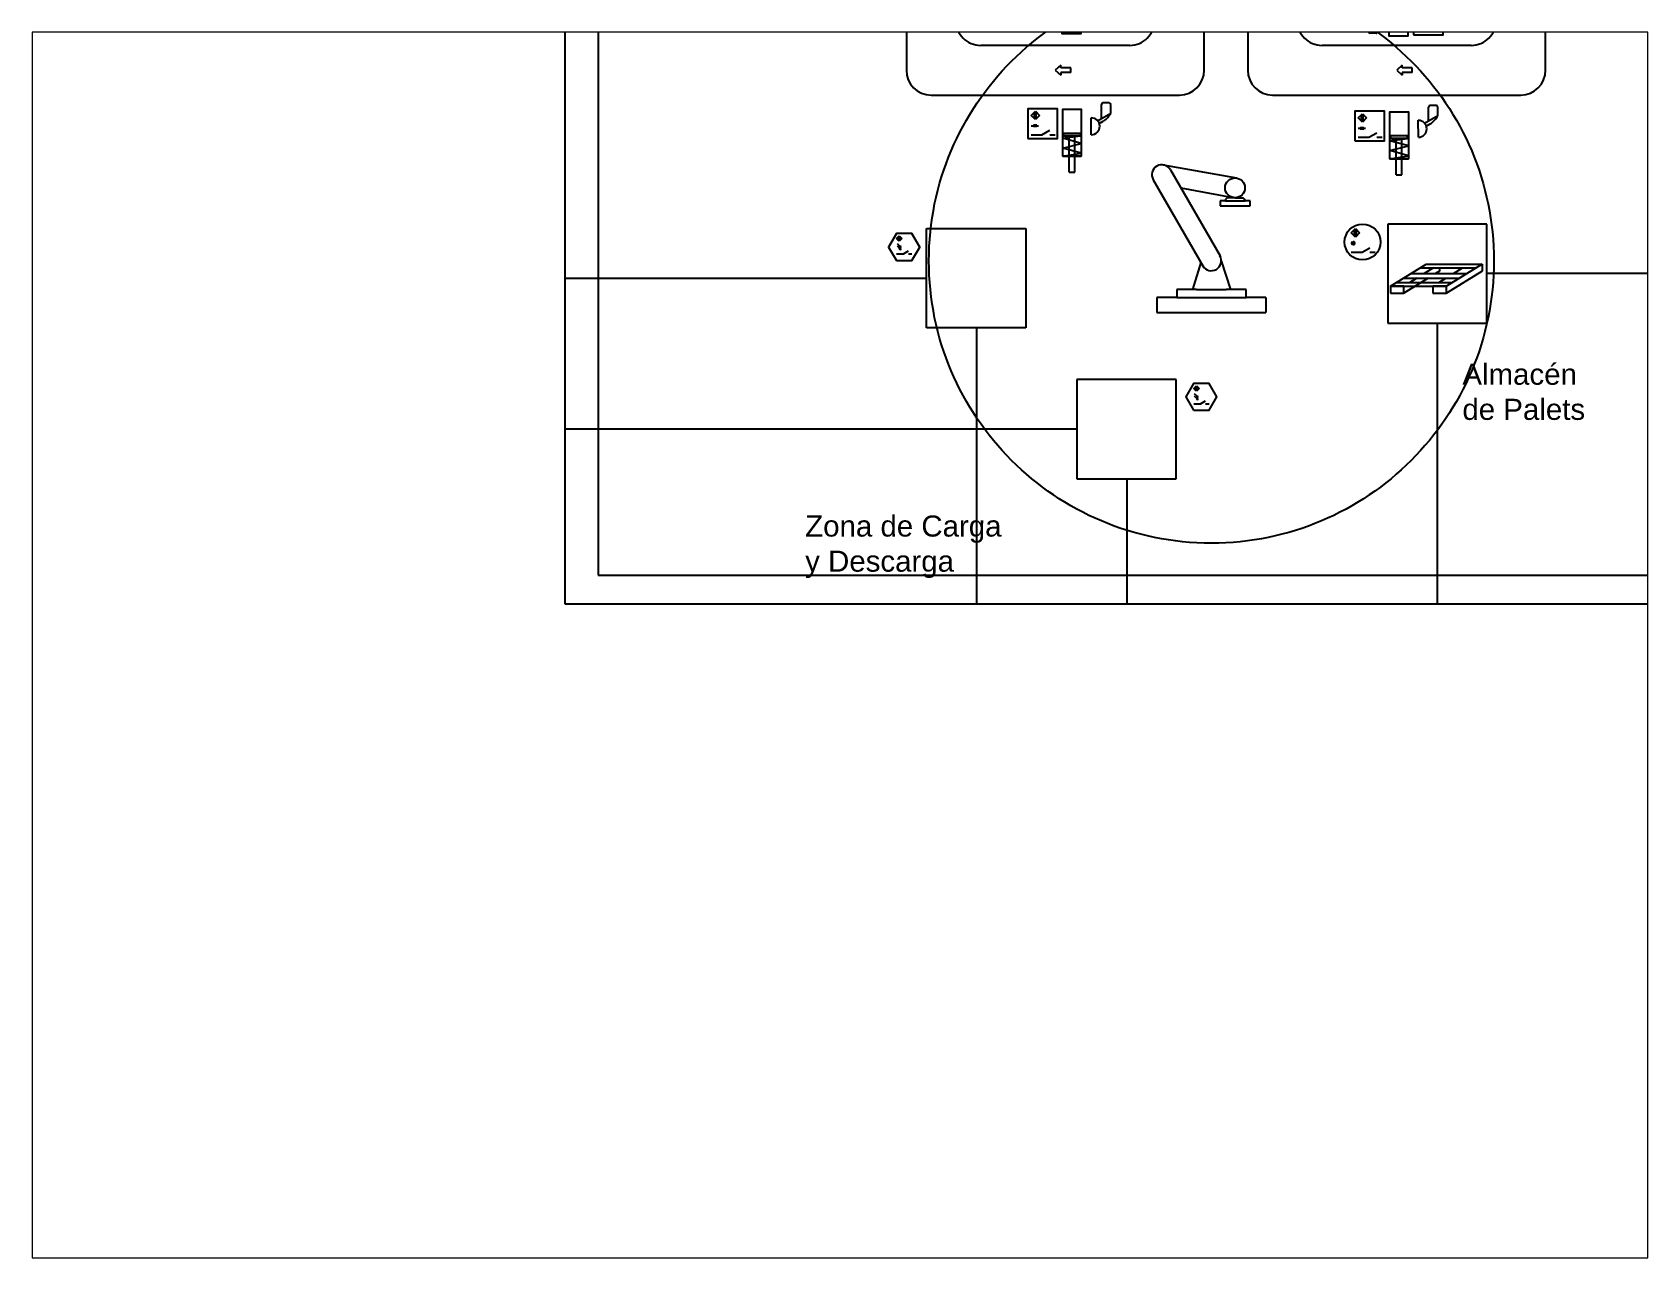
# Paper-space layout 'Layout2' of a CAD drawing. Header units: millimetres. Extents: x 26 to 231, y 20 to 176.
# The model-space entities are those that its viewports show. They can reach past a viewport. Long polylines and large blocks are cut down to what shows.
import ezdxf

# ---------------------------------------------------------------- set-up
doc = ezdxf.new("R2010")
doc.units = ezdxf.units.MM
for name, color, linetype in [('Almacenaje', 80, 'Continuous'), ('Celdas', 200, 'Continuous'), ('Maquina', 82, 'Continuous'), ('Radio', 10, 'Continuous'), ('Robots', 80, 'Continuous'), ('Sensores', 211, 'Continuous'), ('Texto2', 7, 'Continuous'), ('TrayectAGV', 140, 'Continuous')]:
    doc.layers.add(name, color=color, linetype=linetype)
doc.styles.get("Standard").update_dxf_attribs({"font": 'arial.ttf'})

msp = doc.modelspace()

# ---------------------------------------------------------------- linework, layer by layer
at = {"layer": 'Almacenaje'}
for p, q in [((10503, 8849), (10503, 8114)), ((11237, 8849), (10503, 8849)), ((11237, 8114), (11237, 8849)), ((7090, 8080), (7090, 8815)), ((7090, 8815), (7825, 8815)), ((7825, 8815), (7825, 8080)), ((10524, 8388), (10788, 8553)), ((10742, 8524), (11155, 8524)), ((10841, 8524), (10774, 8483)), ((10788, 8553), (10887, 8553)), ((10887, 8501), (10858, 8483)), ((10887, 8553), (11102, 8553)), ((10887, 8524), (10887, 8501)), ((11202, 8553), (10938, 8388)), ((11202, 8501), (10938, 8336)), ((10989, 8483), (11056, 8524)), ((11102, 8553), (11202, 8553)), ((11202, 8553), (11202, 8501)), ((10524, 8388), (10623, 8388)), ((10524, 8388), (10524, 8336)), ((10568, 8416), (10981, 8416)), ((10620, 8448), (11034, 8448)), ((10803, 8448), (10623, 8336)), ((10623, 8388), (10938, 8388)), ((10719, 8448), (10667, 8416)), ((10675, 8483), (11089, 8483)), ((10838, 8388), (10938, 8388)), ((10838, 8388), (10838, 8336)), ((10882, 8416), (10934, 8448)), ((7825, 8080), (7090, 8080)), ((10503, 8114), (11237, 8114)), ((8203, 7697), (8203, 6962)), ((8938, 7697), (8203, 7697)), ((8938, 6962), (8938, 7697)), ((8203, 6962), (8938, 6962))]:
    msp.add_line(p, q, dxfattribs=at)
for points in [[(10524, 8336), (10623, 8336), (10623, 8388), (10524, 8388)], [(10838, 8336), (10938, 8336), (10938, 8388), (10838, 8388)]]:
    msp.add_lwpolyline(points, close=True, dxfattribs=at)
at = {"layer": 'Celdas'}
msp.add_lwpolyline([(4658, 6250), (20678, 6250), (20678, 18720), (4658, 18720)], close=True, dxfattribs=at)
at = {"layer": 'Maquina'}
for p, q in [((6940, 13295), (6940, 9988)), ((9145, 9988), (9145, 13295)), ((9467, 13295), (9467, 9988)), ((11672, 9988), (11672, 13295)), ((8593, 10172), (7491, 10172)), ((11121, 10172), (10018, 10172)), ((7124, 9804), (8961, 9804)), ((9651, 9804), (11488, 9804))]:
    msp.add_line(p, q, dxfattribs=at)
for centre, start, end in [((7491, 10356), 180, 270), ((8593, 10356), 270, 0), ((10018, 10356), 180, 270), ((11121, 10356), 270, 0), ((7124, 9988), 180, 270), ((8961, 9988), 270, 0), ((9651, 9988), 180, 270), ((11488, 9988), 270, 0)]:
    msp.add_arc(centre, 184, start, end, dxfattribs=at)
at = {"layer": 'Radio'}
msp.add_circle((9198, 8577), 2091, dxfattribs=at)
at = {"layer": 'Robots'}
for p, q in [((9386, 9189), (8844, 9286)), ((8895, 9250), (9262, 8614)), ((8767, 9177), (9134, 8540)), ((9360, 9044), (8973, 9114)), ((9300, 9021), (9263, 9021)), ((9263, 9021), (9263, 8985)), ((9263, 8985), (9484, 8985)), ((9300, 9021), (9447, 9021)), ((9373, 9043), (9322, 9043)), ((9373, 9043), (9425, 9043)), ((9484, 9021), (9447, 9021)), ((9484, 8985), (9484, 9021)), ((9249, 8629), (9249, 8629)), ((9249, 8629), (9249, 8629)), ((9249, 8629), (9249, 8629)), ((9120, 8564), (9059, 8364)), ((9271, 8577), (9339, 8364)), ((8941, 8305), (8794, 8305)), ((8794, 8305), (8794, 8195)), ((9088, 8364), (8941, 8364)), ((8941, 8364), (8941, 8305)), ((8941, 8305), (9455, 8305)), ((9088, 8364), (9308, 8364)), ((9455, 8364), (9308, 8364)), ((9455, 8305), (9455, 8364)), ((9602, 8305), (9455, 8305)), ((9602, 8305), (9602, 8195)), ((8794, 8195), (9602, 8195))]:
    msp.add_line(p, q, dxfattribs=at)
msp.add_circle((9373, 9117), 73.5, dxfattribs=at)
for centre, radius, start, end in [((8831, 9214), 73.5, 29.9651, 209.9651), ((9322, 9021), 22, 90, 180), ((9425, 9021), 22, 0, 90), ((9198, 8577), 73.5, 209.9651, 29.9651)]:
    msp.add_arc(centre, radius, start, end, dxfattribs=at)
at = {"layer": 'Sensores'}
for p, q in [((7941, 10396), (7941, 10321)), ((7941, 10321), (7941, 10294)), ((8010, 10356), (8009, 10294)), ((8299, 10297), (8378, 10297)), ((8378, 10297), (8436, 10330)), ((8436, 10297), (8475, 10297)), ((10361, 10378), (10361, 10303)), ((10361, 10303), (10361, 10276)), ((10430, 10338), (10430, 10275)), ((10798, 10279), (10856, 10312)), ((7997, 10281), (7953, 10282)), ((10417, 10263), (10373, 10263)), ((10719, 10279), (10798, 10279)), ((10856, 10279), (10895, 10279)), ((8385, 9706), (8385, 9733)), ((8385, 9631), (8385, 9706)), ((8441, 9746), (8397, 9746)), ((8454, 9671), (8454, 9733)), ((10805, 9687), (10805, 9715)), ((10805, 9613), (10805, 9687)), ((10861, 9727), (10818, 9727)), ((10874, 9653), (10874, 9715)), ((7864, 9653), (7895, 9684)), ((7895, 9622), (7864, 9653)), ((7865, 9577), (7885, 9577)), ((7885, 9588), (7885, 9566)), ((7888, 9629), (7888, 9677)), ((7895, 9684), (7926, 9653)), ((7926, 9653), (7895, 9622)), ((7898, 9588), (7898, 9566)), ((7898, 9577), (7918, 9577)), ((7902, 9629), (7902, 9677)), ((8309, 9510), (8309, 9635)), ((8356, 9614), (8454, 9671)), ((8368, 9593), (8398, 9610)), ((10284, 9635), (10316, 9666)), ((10316, 9603), (10284, 9635)), ((10305, 9569), (10305, 9547)), ((10309, 9610), (10309, 9659)), ((10316, 9666), (10347, 9635)), ((10347, 9635), (10316, 9603)), ((10318, 9569), (10318, 9547)), ((10322, 9610), (10322, 9659)), ((10730, 9492), (10729, 9617)), ((10776, 9596), (10874, 9653)), ((10789, 9574), (10818, 9591)), ((7865, 9510), (7944, 9510)), ((7944, 9510), (8002, 9543)), ((8002, 9510), (8041, 9510)), ((8098, 9485), (8227, 9501)), ((8235, 9446), (8098, 9485)), ((8106, 9501), (8227, 9501)), ((8145, 9232), (8145, 9501)), ((8188, 9232), (8188, 9501)), ((10285, 9558), (10305, 9558)), ((10285, 9492), (10364, 9492)), ((10318, 9558), (10338, 9558)), ((10364, 9492), (10422, 9525)), ((10422, 9492), (10461, 9492)), ((10518, 9466), (10647, 9482)), ((10656, 9428), (10518, 9466)), ((10526, 9482), (10647, 9482)), ((10565, 9213), (10565, 9482)), ((10608, 9213), (10608, 9482)), ((8098, 9412), (8235, 9446)), ((8235, 9373), (8098, 9412)), ((8098, 9351), (8235, 9373)), ((10518, 9393), (10656, 9428)), ((10656, 9355), (10518, 9393)), ((10518, 9333), (10656, 9355)), ((8145, 9232), (8188, 9232)), ((10565, 9213), (10608, 9213)), ((6867, 8741), (6887, 8761)), ((6887, 8721), (6867, 8741)), ((6882, 8725), (6882, 8756)), ((6887, 8761), (6907, 8741)), ((6907, 8741), (6887, 8721)), ((6891, 8725), (6891, 8756)), ((10233, 8783), (10264, 8815)), ((10264, 8752), (10233, 8783)), ((10257, 8759), (10257, 8808)), ((10264, 8815), (10295, 8783)), ((10295, 8783), (10264, 8752)), ((10271, 8759), (10271, 8808)), ((6867, 8629), (6918, 8629)), ((6871, 8705), (6892, 8684)), ((6871, 8687), (6892, 8666)), ((6918, 8629), (6955, 8650)), ((6955, 8629), (6981, 8629)), ((10233, 8641), (10313, 8641)), ((10313, 8641), (10370, 8674)), ((10370, 8641), (10410, 8641)), ((9067, 7631), (9087, 7651)), ((9087, 7611), (9067, 7631)), ((9071, 7595), (9092, 7574)), ((9071, 7577), (9092, 7556)), ((9082, 7615), (9082, 7646)), ((9087, 7651), (9107, 7631)), ((9107, 7631), (9087, 7611)), ((9091, 7615), (9091, 7646)), ((9118, 7519), (9155, 7540)), ((9067, 7519), (9118, 7519)), ((9155, 7519), (9181, 7519))]:
    msp.add_line(p, q, dxfattribs=at)
for points in [[(8232, 10606), (8232, 10258), (8094, 10258), (8094, 10606)], [(10652, 10588), (10652, 10239), (10514, 10239), (10514, 10588)], [(8274, 10269), (8494, 10269), (8494, 10490), (8274, 10490)], [(10694, 10251), (10914, 10251), (10914, 10471), (10694, 10471)], [(7840, 9483), (8060, 9483), (8060, 9703), (7840, 9703)], [(8098, 9351), (8098, 9699), (8235, 9699), (8235, 9351)], [(10260, 9464), (10480, 9464), (10480, 9685), (10260, 9685)], [(10518, 9333), (10518, 9681), (10656, 9681), (10656, 9333)], [(8106, 9501), (8106, 9523), (8227, 9523), (8227, 9501)], [(10526, 9482), (10526, 9505), (10647, 9505), (10647, 9482)], [(8235, 9351), (8235, 9351), (8098, 9351), (8098, 9351)], [(10656, 9333), (10656, 9333), (10518, 9333), (10518, 9333)], [(6866, 8580), (6981, 8580), (7039, 8679), (6981, 8779), (6866, 8779), (6808, 8679)], [(6896, 8687), (6889, 8681), (6898, 8678)], [(6896, 8669), (6889, 8663), (6898, 8660)], [(9066, 7470), (9181, 7470), (9239, 7569), (9181, 7669), (9066, 7669), (9008, 7569)], [(9096, 7577), (9089, 7571), (9098, 7568)], [(9096, 7559), (9089, 7553), (9098, 7550)]]:
    msp.add_lwpolyline(points, close=True, dxfattribs=at)
msp.add_circle((10317, 8716), 133, dxfattribs=at)
for centre, radius, start, end in [((7953, 10294), 12.5, 179.8605, 269.8605), ((7997, 10294), 12.5, 269.8605, 359.8605), ((10373, 10276), 12.5, 179.8605, 269.8605), ((10417, 10275), 12.5, 269.8605, 359.8605), ((8397, 9733), 12.5, 90.1395, 180.1395), ((8441, 9733), 12.5, 0.1395, 90.1395), ((10818, 9715), 12.5, 90.1395, 180.1395), ((10861, 9715), 12.5, 0.1395, 90.1395), ((8309, 9573), 62.3, 270.1395, 90.1395), ((8311, 9746), 162, 302.7507, 332.4848), ((10730, 9554), 62.3, 270.1395, 90.1395), ((10731, 9727), 162, 302.7507, 332.4848), ((10230, 8707), 8.1, 294.135, 65.865), ((10236, 8707), 12.7, 299.7546, 60.2454), ((10241, 8707), 18.2, 301.8237, 58.1763)]:
    msp.add_arc(centre, radius, start, end, dxfattribs=at)
at = {"layer": 'Texto2'}
for p, q in [((8083, 10025), (8042, 9988)), ((8042, 9988), (8083, 9951)), ((8083, 10006), (8083, 10025)), ((8157, 10006), (8083, 10006)), ((8157, 9970), (8083, 9970)), ((8083, 9970), (8083, 9951)), ((8157, 9970), (8157, 10006)), ((10611, 10025), (10570, 9988)), ((10570, 9988), (10611, 9951)), ((10611, 10006), (10611, 10025)), ((10684, 10006), (10611, 10006)), ((10684, 9970), (10611, 9970)), ((10611, 9970), (10611, 9951)), ((10684, 9970), (10684, 10006))]:
    msp.add_line(p, q, dxfattribs=at)
at = {"layer": 'TrayectAGV'}
for p, q in [((4413, 16894), (4413, 6037)), ((7090, 8447), (4413, 8447)), ((12682, 8482), (11237, 8482)), ((7458, 8080), (7458, 6037)), ((10870, 8114), (10870, 6037)), ((8203, 7330), (4413, 7330)), ((8571, 6962), (8571, 6037)), ((4413, 6037), (13563, 6037))]:
    msp.add_line(p, q, dxfattribs=at)

# ---------------------------------------------------------------- texts
at = {"layer": 'Texto2', "attachment_point": 1}
for s, insert, char_height in [('Almacén\\Pde Palets', (11056, 7815), 156), ('Zona de Carga\\Py Descarga', (6191, 6691), 155.97)]:
    msp.add_mtext(s, dxfattribs=dict(at, insert=insert, char_height=char_height))

psp = doc.layouts.new('Layout2')

# ---------------------------------------------------------------- viewports
at = {"layer": '0'}
psp.add_viewport(center=(128.5, 97.5), size=(205.6, 156), view_center_point=(6448.74, 5732.15), view_height=9073.1024, dxfattribs=at)

doc.saveas('drawing.dxf')
